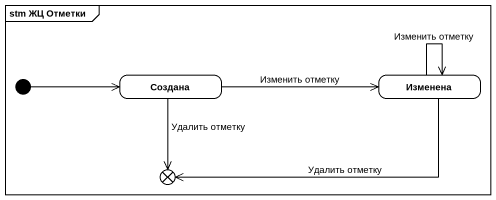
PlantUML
@startuml
mainframe stm ЖЦ Отметки
hide empty description
state Создана
state Изменена
state flowfinal1 <<end>>
[*] -right-> Создана
Создана -right-> Изменена : Изменить отметку
Создана --> flowfinal1 : Удалить отметку
Изменена --> Изменена : Изменить отметку
Изменена -left-> flowfinal1 : Удалить отметку
@enduml
